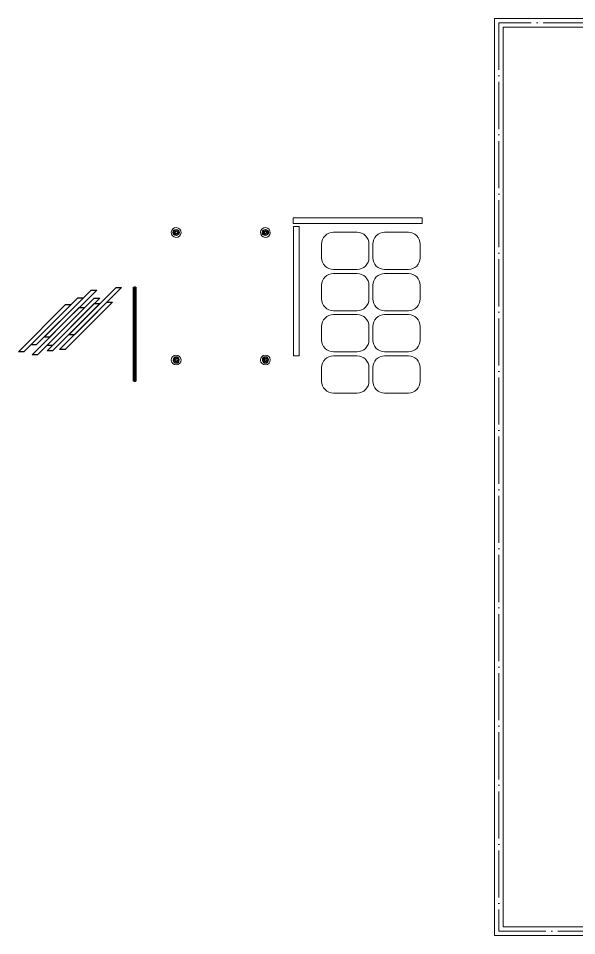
# Model space of a CAD drawing. Header units: millimetres. Extents: x 35877 to 3066687, y -650199 to -40525.
# Drawn here: x 145204.3 to 145488.4, y -180141.7 to -179674.7 of the extents above; entities that cross this region are included whole.
import ezdxf

# ---------------------------------------------------------------- set-up
doc = ezdxf.new("R2010")
doc.units = ezdxf.units.MM
doc.header["$MEASUREMENT"] = 0
doc.linetypes.add('ACAD_ISO04W100', pattern=[30, 24, -3, 0, -3])
doc.linetypes.add('DASHEDX2', pattern=[1.5, 1, -0.5])
for name, color, linetype, lineweight in [('Dimension', 10, 'DASHEDX2', 20), ('Electrical', 84, 'Continuous', 30), ('FALSE CEILING', 6, 'Continuous', 30), ('FURNITURE', 32, 'Continuous', 9), ('GROUND FLOOR', 7, 'Continuous', 9)]:
    doc.layers.add(name, color=color, linetype=linetype, lineweight=lineweight)

# ---------------------------------------------------------------- blocks, each defined once
blk = doc.blocks.new('cob')
at = {"layer": 'Electrical', "color": 5, "lineweight": 5, "ltscale": 8, "extrusion": (0, 0, -1)}
blk.add_ellipse((3186.35, 2643.64), major_axis=(-1.69, -1.84), ratio=1, start_param=-0.785398, end_param=5.497787, dxfattribs=at)
at = {"layer": 'Electrical', "color": 5, "ltscale": 8, "extrusion": (0, 0, -1)}
for major_axis, start_param, end_param in [((-1.02, -1.1), -0.785398, 5.497787), ((1.01, -0.93), 0.785398, 7.068583), ((0.544, -0.501), 0.785398, 7.068583), ((0.453, -0.417), 0.785398, 7.068583)]:
    blk.add_ellipse((3186.35, 2643.64), major_axis=major_axis, ratio=1, start_param=start_param, end_param=end_param, dxfattribs=at)

msp = doc.modelspace()

# ---------------------------------------------------------------- linework, layer by layer
at = {"layer": 'Electrical', "color": 152, "lineweight": 30, "true_color": 0x2776bb, "transparency": 33554687, "elevation": -0.005}
for points in [[(145264.019, -179811.442), (145264.019, -179859.42), (145262.959, -179859.42), (145262.959, -179811.442)], [(145263.148, -179859.319), (145263.833, -179859.319), (145263.833, -179811.525), (145263.148, -179811.525)], [(145263.166, -179859.301), (145263.815, -179859.301), (145263.815, -179811.543), (145263.166, -179811.543)]]:
    msp.add_lwpolyline(points, close=True, dxfattribs=at)
at = {"layer": 'FALSE CEILING', "lineweight": 5, "transparency": 33554687, "elevation": -0.005}
for points in [[(145376.689, -179802.551), (145364.621, -179802.551, -0.4142136), (145358.621, -179796.551), (145358.621, -179789.594, -0.4142136), (145364.621, -179783.594), (145376.689, -179783.594, -0.4142136), (145382.689, -179789.594), (145382.689, -179796.551, -0.4142136)], [(145376.689, -179823.507), (145364.621, -179823.507, -0.4142136), (145358.621, -179817.507), (145358.621, -179810.551, -0.4142136), (145364.621, -179804.551), (145376.689, -179804.551, -0.4142136), (145382.689, -179810.551), (145382.689, -179817.507, -0.4142136)], [(145376.689, -179844.464), (145364.621, -179844.464, -0.4142136), (145358.621, -179838.464), (145358.621, -179831.507, -0.4142136), (145364.621, -179825.507), (145376.689, -179825.507, -0.4142136), (145382.689, -179831.507), (145382.689, -179838.464, -0.4142136)], [(145376.689, -179865.42), (145364.621, -179865.42, -0.4142136), (145358.621, -179859.42), (145358.621, -179852.464, -0.4142136), (145364.621, -179846.464), (145376.689, -179846.464, -0.4142136), (145382.689, -179852.464), (145382.689, -179859.42, -0.4142136)]]:
    msp.add_lwpolyline(points, format="xyb", close=True, dxfattribs=at)
at = {"layer": 'FALSE CEILING', "lineweight": 5, "transparency": 33554687}
for points in [[(145402.756, -179802.551), (145390.689, -179802.551, -0.4142136), (145384.689, -179796.551), (145384.689, -179789.594, -0.4142136), (145390.689, -179783.594), (145402.756, -179783.594, -0.4142136), (145408.756, -179789.594), (145408.756, -179796.551, -0.4142136)], [(145402.756, -179823.507), (145390.689, -179823.507, -0.4142136), (145384.689, -179817.507), (145384.689, -179810.551, -0.4142136), (145390.689, -179804.551), (145402.756, -179804.551, -0.4142136), (145408.756, -179810.551), (145408.756, -179817.507, -0.4142136)], [(145402.756, -179844.464), (145390.689, -179844.464, -0.4142136), (145384.689, -179838.464), (145384.689, -179831.507, -0.4142136), (145390.689, -179825.507), (145402.756, -179825.507, -0.4142136), (145408.756, -179831.507), (145408.756, -179838.464, -0.4142136)], [(145402.756, -179865.42), (145390.689, -179865.42, -0.4142136), (145384.689, -179859.42), (145384.689, -179852.464, -0.4142136), (145390.689, -179846.464), (145402.756, -179846.464, -0.4142136), (145408.756, -179852.464), (145408.756, -179859.42, -0.4142136)]]:
    msp.add_lwpolyline(points, format="xyb", close=True, dxfattribs=at)
at = {"layer": 'FURNITURE', "lineweight": 30, "transparency": 33554687}
for p, q in [((145217.348, -179837.019, -0.005), (145241.389, -179812.977, -0.005)), ((145220.176, -179837.019, -0.005), (145244.218, -179812.977, -0.005)), ((145229.963, -179835.718, -0.005), (145254.004, -179811.676, -0.005)), ((145232.791, -179835.718, -0.005), (145256.833, -179811.676, -0.005)), ((145241.389, -179812.977, -0.005), (145244.218, -179812.977, -0.005)), ((145254.004, -179811.676, -0.005), (145256.833, -179811.676, -0.005)), ((145210.577, -179840.961, -0.005), (145234.619, -179816.919, -0.005)), ((145213.405, -179840.961, -0.005), (145237.447, -179816.919, -0.005)), ((145218.835, -179841.188, -0.005), (145242.877, -179817.147, -0.005)), ((145221.663, -179841.188, -0.005), (145245.705, -179817.147, -0.005)), ((145234.619, -179816.919, -0.005), (145237.447, -179816.919, -0.005)), ((145242.877, -179817.147, -0.005), (145245.705, -179817.147, -0.005)), ((145204.293, -179844.416, -0.005), (145228.335, -179820.375, -0.005)), ((145207.122, -179844.416, -0.005), (145231.163, -179820.375, -0.005)), ((145211.266, -179845.929, -0.005), (145235.308, -179821.887, -0.005)), ((145214.095, -179845.929, -0.005), (145238.136, -179821.887, -0.005)), ((145218.886, -179843.966, -0.005), (145242.928, -179819.924, -0.005)), ((145221.714, -179843.966, -0.005), (145245.756, -179819.924, -0.005)), ((145225.306, -179843.203, -0.005), (145249.347, -179819.161, -0.005)), ((145228.134, -179843.203, -0.005), (145252.176, -179819.161, -0.005)), ((145228.335, -179820.375, -0.005), (145231.163, -179820.375, -0.005)), ((145235.308, -179821.887, -0.005), (145238.136, -179821.887, -0.005)), ((145242.928, -179819.924, -0.005), (145245.756, -179819.924, -0.005)), ((145249.347, -179819.161, -0.005), (145252.176, -179819.161, -0.005)), ((145220.176, -179837.019, -0.005), (145217.348, -179837.019, -0.005)), ((145232.791, -179835.718, -0.005), (145229.963, -179835.718, -0.005)), ((145213.405, -179840.961, -0.005), (145210.577, -179840.961, -0.005)), ((145221.663, -179841.188, -0.005), (145218.835, -179841.188, -0.005)), ((145207.122, -179844.416, -0.005), (145204.293, -179844.416, -0.005)), ((145214.095, -179845.929, -0.005), (145211.266, -179845.929, -0.005)), ((145221.714, -179843.966, -0.005), (145218.886, -179843.966, -0.005)), ((145228.134, -179843.203, -0.005), (145225.306, -179843.203, -0.005))]:
    msp.add_line(p, q, dxfattribs=at)
at = {"layer": 'FURNITURE', "color": 240, "lineweight": 0, "true_color": 0xed1f24, "transparency": 33554687, "elevation": -0.005}
for points in [[(145344.169, -179779.189), (145409.851, -179779.189), (145409.851, -179776.305), (145344.169, -179776.305)], [(145344.34, -179780.724), (145344.34, -179846.406), (145347.224, -179846.406), (145347.224, -179780.724)]]:
    msp.add_lwpolyline(points, close=True, dxfattribs=at)
at = {"layer": 'GROUND FLOOR', "transparency": 33554687}
for p, q in [((145446.541, -179674.67, -0.005), (145946.791, -179674.67, -0.005)), ((145446.541, -179674.67, -0.005), (145446.541, -180141.67, -0.005)), ((145451.041, -179679.17, -0.005), (145946.791, -179679.17, -0.005)), ((145451.041, -179679.17, -0.005), (145451.041, -180137.17, -0.005)), ((145451.041, -180137.17, -0.005), (145946.791, -180137.17, -0.005)), ((145446.541, -180141.67, -0.005), (145946.791, -180141.67, -0.005))]:
    msp.add_line(p, q, dxfattribs=at)
at = {"layer": 'GROUND FLOOR', "color": 1, "linetype": 'ACAD_ISO04W100', "transparency": 33554687, "elevation": -0.005}
msp.add_lwpolyline([(145946.791, -179676.92), (145448.791, -179676.92), (145448.791, -180139.42), (145946.791, -180139.42)], dxfattribs=at)

# ---------------------------------------------------------------- block references
at = {"layer": 'Dimension', "linetype": 'ByBlock', "transparency": 33554687, "xscale": -1, "rotation": 180}
for p in [(142098.266, -177140.043, -0.008), (142143.65, -177140.043, -0.005)]:
    msp.add_blockref('cob', p, dxfattribs=at)
at = {"layer": 'Dimension', "linetype": 'ByBlock', "transparency": 33554687}
for p in [(142098.266, -182492.245, -0.008), (142143.65, -182492.245, -0.005)]:
    msp.add_blockref('cob', p, dxfattribs=at)

doc.saveas('drawing.dxf')
